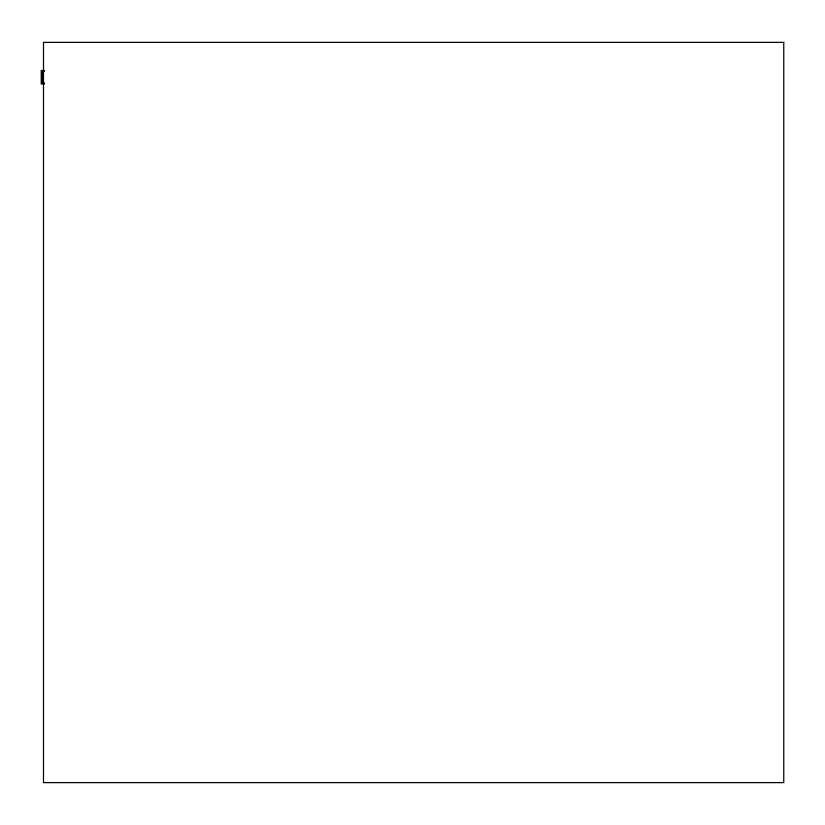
<?xml version="1.0" encoding="UTF-8"?>
<svg xmlns="http://www.w3.org/2000/svg" width="825" height="825" viewBox="0 0 825 825"><rect width="100%" height="100%" fill="white"/><g stroke="black" fill="none" stroke-linecap="round" stroke-linejoin="round"><path stroke-width="1.24" d="M43.302 82.913L43.302 71.466M44.437 70.527L41.25 70.527L41.25 83.995L44.437 83.995M44.437 71.466L42.24 71.466L42.24 82.913L44.437 82.913M783.75 42.374L43.498 42.374L43.498 782.626L783.75 782.626L783.75 42.374"/></g></svg>
